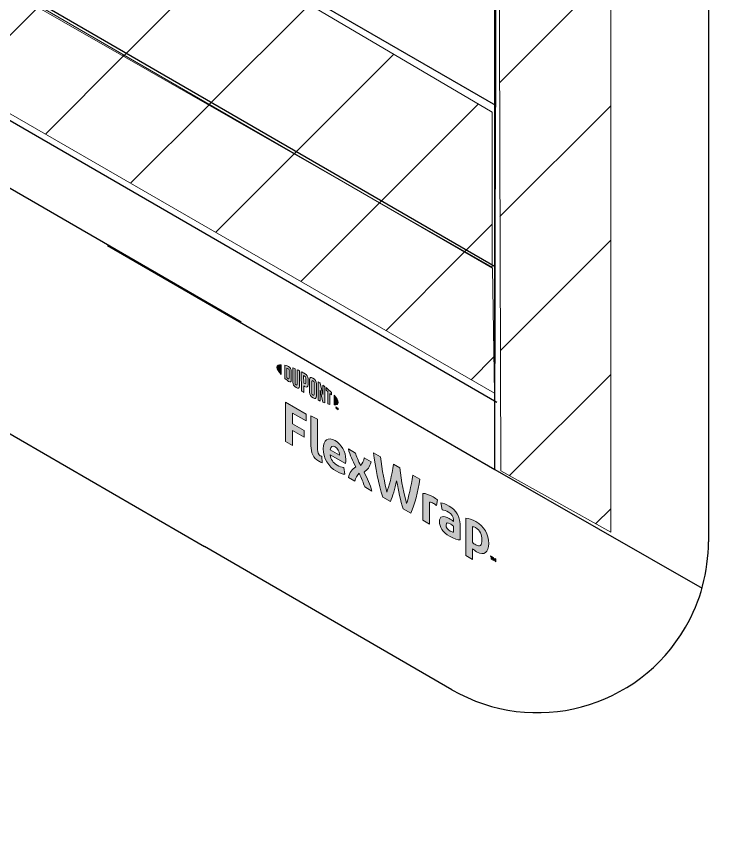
# Model space of a CAD drawing. Extents: x -1328 to 5679, y -4611 to 1603.
# Drawn here: x -685.2 to -609.9, y -1590.5 to -1504.1 of the extents above; entities that cross this region are included whole.
import ezdxf

# ---------------------------------------------------------------- set-up
doc = ezdxf.new("R2010")
doc.units = 0
doc.header["$MEASUREMENT"] = 0
for name, color, linetype, lineweight in [('G-ANNO-TTLB', 7, 'Continuous', 0), ('Layer 12', 7, 'Continuous', 0), ('TYVEK', 7, 'Continuous', 0)]:
    doc.layers.add(name, color=color, linetype=linetype, lineweight=lineweight)
pattern_1 = [(45, (0, 0), (-7.071067, 7.07107), [])]

# ---------------------------------------------------------------- blocks, each defined once
blk = doc.blocks.new('Block_163')
at = {"layer": 'TYVEK', "true_color": 0x003b71, "transparency": 33554687}
h = blk.add_hatch(color=156, dxfattribs=at)
h.dxf.hatch_style = 2
edge = h.paths.add_edge_path()
edge.add_spline(control_points=[(-656.808, -1548.869), (-656.808, -1548.869), (-656.818, -1544.728), (-656.818, -1544.728), (-656.818, -1544.728), (-654.632, -1545.983), (-654.632, -1545.983), (-654.632, -1545.983), (-654.631, -1546.705), (-654.631, -1546.705), (-654.631, -1546.705), (-656.082, -1545.871), (-656.082, -1545.871), (-656.082, -1545.871), (-656.08, -1546.995), (-656.08, -1546.995), (-656.08, -1546.995), (-654.859, -1547.696), (-654.859, -1547.696), (-654.859, -1547.696), (-654.857, -1548.418), (-654.857, -1548.418), (-654.857, -1548.418), (-656.078, -1547.717), (-656.078, -1547.717), (-656.078, -1547.717), (-656.074, -1549.29), (-656.074, -1549.29), (-656.074, -1549.29), (-656.808, -1548.869), (-656.808, -1548.869)], knot_values=[0, 0, 0, 0, 1, 1, 1, 2, 2, 2, 3, 3, 3, 4, 4, 4, 5, 5, 5, 6, 6, 6, 7, 7, 7, 8, 8, 8, 9, 9, 9, 10, 10, 10, 10], degree=3, periodic=0)
h = blk.add_hatch(color=156, dxfattribs=at)
h.dxf.hatch_style = 2
edge = h.paths.add_edge_path()
edge.add_spline(control_points=[(-653.435, -1549.713), (-653.434, -1550.032), (-653.362, -1550.245), (-653.156, -1550.363), (-653.105, -1550.392), (-653.054, -1550.416), (-653.008, -1550.43), (-653.008, -1550.43), (-652.955, -1551.105), (-652.955, -1551.105), (-653.052, -1551.072), (-653.211, -1551.005), (-653.314, -1550.946), (-653.904, -1550.607), (-654.141, -1550.028), (-654.143, -1549.318), (-654.143, -1549.318), (-654.15, -1546.159), (-654.15, -1546.159), (-654.15, -1546.159), (-653.442, -1546.518), (-653.442, -1546.518), (-653.442, -1546.518), (-653.435, -1549.713), (-653.435, -1549.713)], knot_values=[0, 0, 0, 0, 1, 1, 1, 2, 2, 2, 3, 3, 3, 4, 4, 4, 5, 5, 5, 6, 6, 6, 7, 7, 7, 8, 8, 8, 8], degree=3, periodic=0)
h = blk.add_hatch(color=156, dxfattribs=at)
h.dxf.hatch_style = 2
edge = h.paths.add_edge_path()
edge.add_spline(control_points=[(-652.123, -1549.763), (-652.123, -1549.763), (-651.148, -1550.322), (-651.148, -1550.322), (-651.148, -1550.322), (-651.149, -1550.251), (-651.149, -1550.251), (-651.149, -1549.92), (-651.304, -1549.589), (-651.586, -1549.427), (-651.884, -1549.256), (-652.078, -1549.387), (-652.123, -1549.763)], knot_values=[0, 0, 0, 0, 1, 1, 1, 2, 2, 2, 3, 3, 3, 4, 4, 4, 4], degree=3, periodic=0)
edge = h.paths.add_edge_path()
edge.add_spline(control_points=[(-650.565, -1552.323), (-650.79, -1552.312), (-651.123, -1552.203), (-651.462, -1552.009), (-652.288, -1551.535), (-652.854, -1550.607), (-652.856, -1549.625), (-652.858, -1548.685), (-652.342, -1548.343), (-651.588, -1548.776), (-650.916, -1549.162), (-650.473, -1549.966), (-650.471, -1550.758), (-650.471, -1550.936), (-650.481, -1551.084), (-650.491, -1551.196), (-650.491, -1551.196), (-652.112, -1550.266), (-652.112, -1550.266), (-652.044, -1550.777), (-651.802, -1551.128), (-651.392, -1551.364), (-651.14, -1551.508), (-650.899, -1551.582), (-650.679, -1551.602), (-650.679, -1551.602), (-650.565, -1552.323), (-650.565, -1552.323)], knot_values=[0, 0, 0, 0, 1, 1, 1, 2, 2, 2, 3, 3, 3, 4, 4, 4, 5, 5, 5, 6, 6, 6, 7, 7, 7, 8, 8, 8, 9, 9, 9, 9], degree=3, periodic=0)
h = blk.add_hatch(color=156, dxfattribs=at)
h.dxf.hatch_style = 2
edge = h.paths.add_edge_path()
edge.add_spline(control_points=[(-649.424, -1551.525), (-649.769, -1550.89), (-650.042, -1550.326), (-650.202, -1549.643), (-650.202, -1549.643), (-649.438, -1550.081), (-649.438, -1550.081), (-649.371, -1550.386), (-649.144, -1550.918), (-648.917, -1551.385), (-648.728, -1551.168), (-648.565, -1550.913), (-648.53, -1550.603), (-648.53, -1550.603), (-647.812, -1551.015), (-647.812, -1551.015), (-647.944, -1551.554), (-648.168, -1551.856), (-648.552, -1552.091), (-648.181, -1552.782), (-647.929, -1553.34), (-647.717, -1554.088), (-647.717, -1554.088), (-648.481, -1553.649), (-648.481, -1553.649), (-648.59, -1553.256), (-648.848, -1552.665), (-649.064, -1552.216), (-649.258, -1552.43), (-649.442, -1552.678), (-649.513, -1553.057), (-649.513, -1553.057), (-650.2, -1552.663), (-650.2, -1552.663), (-650.073, -1552.121), (-649.833, -1551.786), (-649.424, -1551.525)], knot_values=[0, 0, 0, 0, 1, 1, 1, 2, 2, 2, 3, 3, 3, 4, 4, 4, 5, 5, 5, 6, 6, 6, 7, 7, 7, 8, 8, 8, 9, 9, 9, 10, 10, 10, 11, 11, 11, 12, 12, 12, 12], degree=3, periodic=0)
h = blk.add_hatch(color=156, dxfattribs=at)
h.dxf.hatch_style = 2
edge = h.paths.add_edge_path()
edge.add_spline(control_points=[(-643.423, -1552.418), (-643.423, -1552.418), (-642.674, -1552.848), (-642.674, -1552.848), (-642.865, -1554.115), (-643.2, -1555.547), (-643.633, -1556.432), (-643.633, -1556.432), (-644.439, -1555.97), (-644.439, -1555.97), (-644.692, -1555.086), (-644.92, -1554.087), (-645.112, -1553.008), (-645.305, -1553.866), (-645.523, -1554.609), (-645.778, -1555.201), (-645.778, -1555.201), (-646.583, -1554.739), (-646.583, -1554.739), (-646.996, -1553.368), (-647.365, -1551.532), (-647.558, -1550.044), (-647.558, -1550.044), (-646.814, -1550.471), (-646.814, -1550.471), (-646.652, -1551.811), (-646.361, -1553.378), (-646.149, -1554.191), (-645.93, -1553.625), (-645.59, -1552.462), (-645.444, -1551.258), (-645.444, -1551.258), (-644.788, -1551.635), (-644.788, -1551.635), (-644.631, -1553.013), (-644.294, -1554.565), (-644.066, -1555.386), (-643.863, -1554.812), (-643.574, -1553.578), (-643.423, -1552.418)], knot_values=[0, 0, 0, 0, 1, 1, 1, 2, 2, 2, 3, 3, 3, 4, 4, 4, 5, 5, 5, 6, 6, 6, 7, 7, 7, 8, 8, 8, 9, 9, 9, 10, 10, 10, 11, 11, 11, 12, 12, 12, 13, 13, 13, 13], degree=3, periodic=0)
h = blk.add_hatch(color=156, dxfattribs=at)
h.dxf.hatch_style = 2
edge = h.paths.add_edge_path()
edge.add_spline(control_points=[(-641.281, -1554.693), (-641.096, -1554.8), (-640.922, -1554.923), (-640.819, -1555.012), (-640.819, -1555.012), (-640.92, -1555.621), (-640.92, -1555.621), (-641.008, -1555.536), (-641.115, -1555.462), (-641.223, -1555.4), (-641.413, -1555.291), (-641.541, -1555.259), (-641.649, -1555.256), (-641.649, -1555.256), (-641.643, -1557.575), (-641.643, -1557.575), (-641.643, -1557.575), (-642.351, -1557.169), (-642.351, -1557.169), (-642.351, -1557.169), (-642.358, -1554.335), (-642.358, -1554.335), (-642.081, -1554.335), (-641.65, -1554.481), (-641.281, -1554.693)], knot_values=[0, 0, 0, 0, 1, 1, 1, 2, 2, 2, 3, 3, 3, 4, 4, 4, 5, 5, 5, 6, 6, 6, 7, 7, 7, 8, 8, 8, 8], degree=3, periodic=0)
h = blk.add_hatch(color=156, dxfattribs=at)
h.dxf.hatch_style = 2
edge = h.paths.add_edge_path()
edge.add_spline(control_points=[(-639.125, -1558.424), (-639.125, -1558.424), (-639.127, -1557.791), (-639.127, -1557.791), (-639.245, -1557.694), (-639.368, -1557.605), (-639.491, -1557.535), (-639.727, -1557.399), (-639.912, -1557.399), (-639.911, -1557.678), (-639.91, -1557.926), (-639.756, -1558.144), (-639.484, -1558.301), (-639.33, -1558.389), (-639.202, -1558.427), (-639.125, -1558.424)], knot_values=[0, 0, 0, 0, 1, 1, 1, 2, 2, 2, 3, 3, 3, 4, 4, 4, 5, 5, 5, 5], degree=3, periodic=0)
edge = h.paths.add_edge_path()
edge.add_spline(control_points=[(-639.555, -1558.845), (-640.258, -1558.441), (-640.612, -1557.842), (-640.614, -1557.31), (-640.615, -1556.724), (-640.201, -1556.619), (-639.585, -1556.967), (-639.441, -1557.049), (-639.257, -1557.179), (-639.128, -1557.276), (-639.128, -1557.276), (-639.129, -1557.134), (-639.129, -1557.134), (-639.129, -1556.773), (-639.309, -1556.499), (-639.653, -1556.302), (-639.879, -1556.172), (-640.12, -1556.075), (-640.33, -1556.055), (-640.33, -1556.055), (-640.46, -1555.342), (-640.46, -1555.342), (-640.239, -1555.362), (-639.886, -1555.495), (-639.573, -1555.674), (-638.819, -1556.107), (-638.443, -1556.784), (-638.441, -1557.582), (-638.441, -1557.582), (-638.437, -1559.227), (-638.437, -1559.227), (-638.647, -1559.23), (-639.042, -1559.139), (-639.555, -1558.845)], knot_values=[0, 0, 0, 0, 1, 1, 1, 2, 2, 2, 3, 3, 3, 4, 4, 4, 5, 5, 5, 6, 6, 6, 7, 7, 7, 8, 8, 8, 9, 9, 9, 10, 10, 10, 11, 11, 11, 11], degree=3, periodic=0)
h = blk.add_hatch(color=156, dxfattribs=at)
h.dxf.hatch_style = 2
edge = h.paths.add_edge_path()
edge.add_spline(control_points=[(-636.791, -1559.758), (-636.34, -1560.017), (-636.13, -1559.819), (-636.132, -1559.209), (-636.133, -1558.677), (-636.329, -1558.21), (-636.796, -1557.942), (-636.924, -1557.868), (-637.016, -1557.845), (-637.124, -1557.83), (-637.124, -1557.83), (-637.12, -1559.487), (-637.12, -1559.487), (-637.022, -1559.59), (-636.94, -1559.673), (-636.791, -1559.758)], knot_values=[0, 0, 0, 0, 1, 1, 1, 2, 2, 2, 3, 3, 3, 4, 4, 4, 5, 5, 5, 5], degree=3, periodic=0)
edge = h.paths.add_edge_path()
edge.add_spline(control_points=[(-636.687, -1560.479), (-636.867, -1560.376), (-636.99, -1560.282), (-637.118, -1560.155), (-637.118, -1560.155), (-637.115, -1561.279), (-637.115, -1561.279), (-637.115, -1561.279), (-637.818, -1560.876), (-637.818, -1560.876), (-637.818, -1560.876), (-637.828, -1556.93), (-637.828, -1556.93), (-637.536, -1556.944), (-637.126, -1557.079), (-636.761, -1557.288), (-635.92, -1557.771), (-635.416, -1558.651), (-635.414, -1559.598), (-635.411, -1560.568), (-635.887, -1560.939), (-636.687, -1560.479)], knot_values=[0, 0, 0, 0, 1, 1, 1, 2, 2, 2, 3, 3, 3, 4, 4, 4, 5, 5, 5, 6, 6, 6, 7, 7, 7, 7], degree=3, periodic=0)
h = blk.add_hatch(color=156, dxfattribs=at)
h.dxf.hatch_style = 2
edge = h.paths.add_edge_path()
edge.add_spline(control_points=[(-634.905, -1561.085), (-634.879, -1561.172), (-634.854, -1561.238), (-634.823, -1561.309), (-634.793, -1561.273), (-634.772, -1561.233), (-634.747, -1561.176), (-634.747, -1561.176), (-634.673, -1561.218), (-634.673, -1561.218), (-634.673, -1561.218), (-634.672, -1561.524), (-634.672, -1561.524), (-634.672, -1561.524), (-634.736, -1561.487), (-634.736, -1561.487), (-634.736, -1561.487), (-634.737, -1561.346), (-634.737, -1561.346), (-634.737, -1561.346), (-634.734, -1561.3), (-634.734, -1561.3), (-634.754, -1561.334), (-634.779, -1561.369), (-634.8, -1561.395), (-634.8, -1561.395), (-634.849, -1561.366), (-634.849, -1561.366), (-634.872, -1561.314), (-634.896, -1561.251), (-634.918, -1561.192), (-634.918, -1561.192), (-634.915, -1561.244), (-634.915, -1561.244), (-634.915, -1561.244), (-634.914, -1561.385), (-634.914, -1561.385), (-634.914, -1561.385), (-634.979, -1561.348), (-634.979, -1561.348), (-634.979, -1561.348), (-634.979, -1561.042), (-634.979, -1561.042), (-634.979, -1561.042), (-634.905, -1561.085), (-634.905, -1561.085)], knot_values=[0, 0, 0, 0, 1, 1, 1, 2, 2, 2, 3, 3, 3, 4, 4, 4, 5, 5, 5, 6, 6, 6, 7, 7, 7, 8, 8, 8, 9, 9, 9, 10, 10, 10, 11, 11, 11, 12, 12, 12, 13, 13, 13, 14, 14, 14, 15, 15, 15, 15], degree=3, periodic=0)
edge = h.paths.add_edge_path()
edge.add_spline(control_points=[(-635.151, -1561.011), (-635.151, -1561.011), (-635.223, -1560.97), (-635.223, -1560.97), (-635.223, -1560.97), (-635.223, -1560.902), (-635.223, -1560.902), (-635.223, -1560.902), (-635.009, -1561.025), (-635.009, -1561.025), (-635.009, -1561.025), (-635.008, -1561.093), (-635.008, -1561.093), (-635.008, -1561.093), (-635.08, -1561.052), (-635.08, -1561.052), (-635.08, -1561.052), (-635.079, -1561.29), (-635.079, -1561.29), (-635.079, -1561.29), (-635.151, -1561.249), (-635.151, -1561.249), (-635.151, -1561.249), (-635.151, -1561.011), (-635.151, -1561.011)], knot_values=[0, 0, 0, 0, 1, 1, 1, 2, 2, 2, 3, 3, 3, 4, 4, 4, 5, 5, 5, 6, 6, 6, 7, 7, 7, 8, 8, 8, 8], degree=3, periodic=0)
at = {"layer": 'TYVEK'}
for points, knots in [([(-656.808, -1548.869), (-656.808, -1548.869), (-656.818, -1544.728), (-656.818, -1544.728), (-656.818, -1544.728), (-654.632, -1545.983), (-654.632, -1545.983), (-654.632, -1545.983), (-654.631, -1546.705), (-654.631, -1546.705), (-654.631, -1546.705), (-656.082, -1545.871), (-656.082, -1545.871), (-656.082, -1545.871), (-656.08, -1546.995), (-656.08, -1546.995), (-656.08, -1546.995), (-654.859, -1547.696), (-654.859, -1547.696), (-654.859, -1547.696), (-654.857, -1548.418), (-654.857, -1548.418), (-654.857, -1548.418), (-656.078, -1547.717), (-656.078, -1547.717), (-656.078, -1547.717), (-656.074, -1549.29), (-656.074, -1549.29), (-656.074, -1549.29), (-656.808, -1548.869), (-656.808, -1548.869)], [0, 0, 0, 0, 1, 1, 1, 2, 2, 2, 3, 3, 3, 4, 4, 4, 5, 5, 5, 6, 6, 6, 7, 7, 7, 8, 8, 8, 9, 9, 9, 10, 10, 10, 10]), ([(-653.435, -1549.713), (-653.434, -1550.032), (-653.362, -1550.245), (-653.156, -1550.363), (-653.105, -1550.392), (-653.054, -1550.416), (-653.008, -1550.43), (-653.008, -1550.43), (-652.955, -1551.105), (-652.955, -1551.105), (-653.052, -1551.072), (-653.211, -1551.005), (-653.314, -1550.946), (-653.904, -1550.607), (-654.141, -1550.028), (-654.143, -1549.318), (-654.143, -1549.318), (-654.15, -1546.159), (-654.15, -1546.159), (-654.15, -1546.159), (-653.442, -1546.518), (-653.442, -1546.518), (-653.442, -1546.518), (-653.435, -1549.713), (-653.435, -1549.713)], [0, 0, 0, 0, 1, 1, 1, 2, 2, 2, 3, 3, 3, 4, 4, 4, 5, 5, 5, 6, 6, 6, 7, 7, 7, 8, 8, 8, 8]), ([(-650.565, -1552.323), (-650.79, -1552.312), (-651.123, -1552.203), (-651.462, -1552.009), (-652.288, -1551.535), (-652.854, -1550.607), (-652.856, -1549.625), (-652.858, -1548.685), (-652.342, -1548.343), (-651.588, -1548.776), (-650.916, -1549.162), (-650.473, -1549.966), (-650.471, -1550.758), (-650.471, -1550.936), (-650.481, -1551.084), (-650.491, -1551.196), (-650.491, -1551.196), (-652.112, -1550.266), (-652.112, -1550.266), (-652.044, -1550.777), (-651.802, -1551.128), (-651.392, -1551.364), (-651.14, -1551.508), (-650.899, -1551.582), (-650.679, -1551.602), (-650.679, -1551.602), (-650.565, -1552.323), (-650.565, -1552.323)], [0, 0, 0, 0, 1, 1, 1, 2, 2, 2, 3, 3, 3, 4, 4, 4, 5, 5, 5, 6, 6, 6, 7, 7, 7, 8, 8, 8, 9, 9, 9, 9]), ([(-652.123, -1549.763), (-652.123, -1549.763), (-651.148, -1550.322), (-651.148, -1550.322), (-651.148, -1550.322), (-651.149, -1550.251), (-651.149, -1550.251), (-651.149, -1549.92), (-651.304, -1549.589), (-651.586, -1549.427), (-651.884, -1549.256), (-652.078, -1549.387), (-652.123, -1549.763)], [0, 0, 0, 0, 1, 1, 1, 2, 2, 2, 3, 3, 3, 4, 4, 4, 4]), ([(-649.424, -1551.525), (-649.769, -1550.89), (-650.042, -1550.326), (-650.202, -1549.643), (-650.202, -1549.643), (-649.438, -1550.081), (-649.438, -1550.081), (-649.371, -1550.386), (-649.144, -1550.918), (-648.917, -1551.385), (-648.728, -1551.168), (-648.565, -1550.913), (-648.53, -1550.603), (-648.53, -1550.603), (-647.812, -1551.015), (-647.812, -1551.015), (-647.944, -1551.554), (-648.168, -1551.856), (-648.552, -1552.091), (-648.181, -1552.782), (-647.929, -1553.34), (-647.717, -1554.088), (-647.717, -1554.088), (-648.481, -1553.649), (-648.481, -1553.649), (-648.59, -1553.256), (-648.848, -1552.665), (-649.064, -1552.216), (-649.258, -1552.43), (-649.442, -1552.678), (-649.513, -1553.057), (-649.513, -1553.057), (-650.2, -1552.663), (-650.2, -1552.663), (-650.073, -1552.121), (-649.833, -1551.786), (-649.424, -1551.525)], [0, 0, 0, 0, 1, 1, 1, 2, 2, 2, 3, 3, 3, 4, 4, 4, 5, 5, 5, 6, 6, 6, 7, 7, 7, 8, 8, 8, 9, 9, 9, 10, 10, 10, 11, 11, 11, 12, 12, 12, 12]), ([(-643.423, -1552.418), (-643.423, -1552.418), (-642.674, -1552.848), (-642.674, -1552.848), (-642.865, -1554.115), (-643.2, -1555.547), (-643.633, -1556.432), (-643.633, -1556.432), (-644.439, -1555.97), (-644.439, -1555.97), (-644.692, -1555.086), (-644.92, -1554.087), (-645.112, -1553.008), (-645.305, -1553.866), (-645.523, -1554.609), (-645.778, -1555.201), (-645.778, -1555.201), (-646.583, -1554.739), (-646.583, -1554.739), (-646.996, -1553.368), (-647.365, -1551.532), (-647.558, -1550.044), (-647.558, -1550.044), (-646.814, -1550.471), (-646.814, -1550.471), (-646.652, -1551.811), (-646.361, -1553.378), (-646.149, -1554.191), (-645.93, -1553.625), (-645.59, -1552.462), (-645.444, -1551.258), (-645.444, -1551.258), (-644.788, -1551.635), (-644.788, -1551.635), (-644.631, -1553.013), (-644.294, -1554.565), (-644.066, -1555.386), (-643.863, -1554.812), (-643.574, -1553.578), (-643.423, -1552.418)], [0, 0, 0, 0, 1, 1, 1, 2, 2, 2, 3, 3, 3, 4, 4, 4, 5, 5, 5, 6, 6, 6, 7, 7, 7, 8, 8, 8, 9, 9, 9, 10, 10, 10, 11, 11, 11, 12, 12, 12, 13, 13, 13, 13]), ([(-641.281, -1554.693), (-641.096, -1554.8), (-640.922, -1554.923), (-640.819, -1555.012), (-640.819, -1555.012), (-640.92, -1555.621), (-640.92, -1555.621), (-641.008, -1555.536), (-641.115, -1555.462), (-641.223, -1555.4), (-641.413, -1555.291), (-641.541, -1555.259), (-641.649, -1555.256), (-641.649, -1555.256), (-641.643, -1557.575), (-641.643, -1557.575), (-641.643, -1557.575), (-642.351, -1557.169), (-642.351, -1557.169), (-642.351, -1557.169), (-642.358, -1554.335), (-642.358, -1554.335), (-642.081, -1554.335), (-641.65, -1554.481), (-641.281, -1554.693)], [0, 0, 0, 0, 1, 1, 1, 2, 2, 2, 3, 3, 3, 4, 4, 4, 5, 5, 5, 6, 6, 6, 7, 7, 7, 8, 8, 8, 8]), ([(-639.555, -1558.845), (-640.258, -1558.441), (-640.612, -1557.842), (-640.614, -1557.31), (-640.615, -1556.724), (-640.201, -1556.619), (-639.585, -1556.967), (-639.441, -1557.049), (-639.257, -1557.179), (-639.128, -1557.276), (-639.128, -1557.276), (-639.129, -1557.134), (-639.129, -1557.134), (-639.129, -1556.773), (-639.309, -1556.499), (-639.653, -1556.302), (-639.879, -1556.172), (-640.12, -1556.075), (-640.33, -1556.055), (-640.33, -1556.055), (-640.46, -1555.342), (-640.46, -1555.342), (-640.239, -1555.362), (-639.886, -1555.495), (-639.573, -1555.674), (-638.819, -1556.107), (-638.443, -1556.784), (-638.441, -1557.582), (-638.441, -1557.582), (-638.437, -1559.227), (-638.437, -1559.227), (-638.647, -1559.23), (-639.042, -1559.139), (-639.555, -1558.845)], [0, 0, 0, 0, 1, 1, 1, 2, 2, 2, 3, 3, 3, 4, 4, 4, 5, 5, 5, 6, 6, 6, 7, 7, 7, 8, 8, 8, 9, 9, 9, 10, 10, 10, 11, 11, 11, 11]), ([(-639.125, -1558.424), (-639.125, -1558.424), (-639.127, -1557.791), (-639.127, -1557.791), (-639.245, -1557.694), (-639.368, -1557.605), (-639.491, -1557.535), (-639.727, -1557.399), (-639.912, -1557.399), (-639.911, -1557.678), (-639.91, -1557.926), (-639.756, -1558.144), (-639.484, -1558.301), (-639.33, -1558.389), (-639.202, -1558.427), (-639.125, -1558.424)], [0, 0, 0, 0, 1, 1, 1, 2, 2, 2, 3, 3, 3, 4, 4, 4, 5, 5, 5, 5]), ([(-636.687, -1560.479), (-636.867, -1560.376), (-636.99, -1560.282), (-637.118, -1560.155), (-637.118, -1560.155), (-637.115, -1561.279), (-637.115, -1561.279), (-637.115, -1561.279), (-637.818, -1560.876), (-637.818, -1560.876), (-637.818, -1560.876), (-637.828, -1556.93), (-637.828, -1556.93), (-637.536, -1556.944), (-637.126, -1557.079), (-636.761, -1557.288), (-635.92, -1557.771), (-635.416, -1558.651), (-635.414, -1559.598), (-635.411, -1560.568), (-635.887, -1560.939), (-636.687, -1560.479)], [0, 0, 0, 0, 1, 1, 1, 2, 2, 2, 3, 3, 3, 4, 4, 4, 5, 5, 5, 6, 6, 6, 7, 7, 7, 7]), ([(-636.791, -1559.758), (-636.34, -1560.017), (-636.13, -1559.819), (-636.132, -1559.209), (-636.133, -1558.677), (-636.329, -1558.21), (-636.796, -1557.942), (-636.924, -1557.868), (-637.016, -1557.845), (-637.124, -1557.83), (-637.124, -1557.83), (-637.12, -1559.487), (-637.12, -1559.487), (-637.022, -1559.59), (-636.94, -1559.673), (-636.791, -1559.758)], [0, 0, 0, 0, 1, 1, 1, 2, 2, 2, 3, 3, 3, 4, 4, 4, 5, 5, 5, 5]), ([(-635.151, -1561.011), (-635.151, -1561.011), (-635.223, -1560.97), (-635.223, -1560.97), (-635.223, -1560.97), (-635.223, -1560.902), (-635.223, -1560.902), (-635.223, -1560.902), (-635.009, -1561.025), (-635.009, -1561.025), (-635.009, -1561.025), (-635.008, -1561.093), (-635.008, -1561.093), (-635.008, -1561.093), (-635.08, -1561.052), (-635.08, -1561.052), (-635.08, -1561.052), (-635.079, -1561.29), (-635.079, -1561.29), (-635.079, -1561.29), (-635.151, -1561.249), (-635.151, -1561.249), (-635.151, -1561.249), (-635.151, -1561.011), (-635.151, -1561.011)], [0, 0, 0, 0, 1, 1, 1, 2, 2, 2, 3, 3, 3, 4, 4, 4, 5, 5, 5, 6, 6, 6, 7, 7, 7, 8, 8, 8, 8]), ([(-634.905, -1561.085), (-634.879, -1561.172), (-634.854, -1561.238), (-634.823, -1561.309), (-634.793, -1561.273), (-634.772, -1561.233), (-634.747, -1561.176), (-634.747, -1561.176), (-634.673, -1561.218), (-634.673, -1561.218), (-634.673, -1561.218), (-634.672, -1561.524), (-634.672, -1561.524), (-634.672, -1561.524), (-634.736, -1561.487), (-634.736, -1561.487), (-634.736, -1561.487), (-634.737, -1561.346), (-634.737, -1561.346), (-634.737, -1561.346), (-634.734, -1561.3), (-634.734, -1561.3), (-634.754, -1561.334), (-634.779, -1561.369), (-634.8, -1561.395), (-634.8, -1561.395), (-634.849, -1561.366), (-634.849, -1561.366), (-634.872, -1561.314), (-634.896, -1561.251), (-634.918, -1561.192), (-634.918, -1561.192), (-634.915, -1561.244), (-634.915, -1561.244), (-634.915, -1561.244), (-634.914, -1561.385), (-634.914, -1561.385), (-634.914, -1561.385), (-634.979, -1561.348), (-634.979, -1561.348), (-634.979, -1561.348), (-634.979, -1561.042), (-634.979, -1561.042), (-634.979, -1561.042), (-634.905, -1561.085), (-634.905, -1561.085)], [0, 0, 0, 0, 1, 1, 1, 2, 2, 2, 3, 3, 3, 4, 4, 4, 5, 5, 5, 6, 6, 6, 7, 7, 7, 8, 8, 8, 9, 9, 9, 10, 10, 10, 11, 11, 11, 12, 12, 12, 13, 13, 13, 14, 14, 14, 15, 15, 15, 15])]:
    blk.add_open_spline(points, degree=3, knots=knots, dxfattribs=at)
blk = doc.blocks.new('Block_164')
at = {"layer": 'TYVEK', "true_color": 0x003b71, "transparency": 33554687}
h = blk.add_hatch(color=156, dxfattribs=at)
h.dxf.hatch_style = 2
edge = h.paths.add_edge_path()
edge.add_spline(control_points=[(-657.72, -1541.05), (-657.72, -1541.24), (-657.559, -1541.511), (-657.279, -1541.824), (-657.279, -1541.824), (-657.281, -1540.785), (-657.281, -1540.785), (-657.561, -1540.776), (-657.721, -1540.861), (-657.72, -1541.05)], knot_values=[0, 0, 0, 0, 1, 1, 1, 2, 2, 2, 3, 3, 3, 3], degree=3, periodic=0)
h = blk.add_hatch(color=156, dxfattribs=at)
h.dxf.hatch_style = 2
edge = h.paths.add_edge_path()
edge.add_spline(control_points=[(-656.439, -1542.21), (-656.439, -1542.289), (-656.48, -1542.292), (-656.53, -1542.264), (-656.568, -1542.242), (-656.628, -1542.191), (-656.677, -1542.148), (-656.677, -1542.148), (-656.679, -1541.154), (-656.679, -1541.154), (-656.631, -1541.167), (-656.571, -1541.185), (-656.532, -1541.207), (-656.483, -1541.236), (-656.441, -1541.286), (-656.441, -1541.366), (-656.441, -1541.366), (-656.439, -1542.21), (-656.439, -1542.21)], knot_values=[0, 0, 0, 0, 1, 1, 1, 2, 2, 2, 3, 3, 3, 4, 4, 4, 5, 5, 5, 6, 6, 6, 6], degree=3, periodic=0)
edge = h.paths.add_edge_path()
edge.add_spline(control_points=[(-656.5, -1540.966), (-656.579, -1540.921), (-656.691, -1540.883), (-656.895, -1540.839), (-656.895, -1540.839), (-656.892, -1542.216), (-656.892, -1542.216), (-656.712, -1542.382), (-656.575, -1542.497), (-656.497, -1542.542), (-656.317, -1542.646), (-656.216, -1542.577), (-656.216, -1542.373), (-656.216, -1542.373), (-656.218, -1541.458), (-656.218, -1541.458), (-656.219, -1541.255), (-656.32, -1541.069), (-656.5, -1540.966)], knot_values=[0, 0, 0, 0, 1, 1, 1, 2, 2, 2, 3, 3, 3, 4, 4, 4, 5, 5, 5, 6, 6, 6, 6], degree=3, periodic=0)
h = blk.add_hatch(color=156, dxfattribs=at)
h.dxf.hatch_style = 2
edge = h.paths.add_edge_path()
edge.add_spline(control_points=[(-655.588, -1542.859), (-655.588, -1542.939), (-655.612, -1542.976), (-655.698, -1542.914), (-655.783, -1542.854), (-655.806, -1542.799), (-655.806, -1542.705), (-655.806, -1542.705), (-655.81, -1541.205), (-655.81, -1541.205), (-655.866, -1541.18), (-655.991, -1541.128), (-656.045, -1541.106), (-656.045, -1541.106), (-656.041, -1542.623), (-656.041, -1542.623), (-656.041, -1542.865), (-655.939, -1543.018), (-655.697, -1543.188), (-655.477, -1543.344), (-655.342, -1543.293), (-655.342, -1543.024), (-655.342, -1543.024), (-655.346, -1541.422), (-655.346, -1541.422), (-655.392, -1541.398), (-655.543, -1541.326), (-655.592, -1541.304), (-655.592, -1541.304), (-655.588, -1542.859), (-655.588, -1542.859)], knot_values=[0, 0, 0, 0, 1, 1, 1, 2, 2, 2, 3, 3, 3, 4, 4, 4, 5, 5, 5, 6, 6, 6, 7, 7, 7, 8, 8, 8, 9, 9, 9, 10, 10, 10, 10], degree=3, periodic=0)
h = blk.add_hatch(color=156, dxfattribs=at)
h.dxf.hatch_style = 2
edge = h.paths.add_edge_path()
edge.add_spline(control_points=[(-654.694, -1542.715), (-654.693, -1542.802), (-654.72, -1542.831), (-654.819, -1542.774), (-654.819, -1542.774), (-654.906, -1542.725), (-654.906, -1542.725), (-654.906, -1542.725), (-654.908, -1541.928), (-654.908, -1541.928), (-654.869, -1541.948), (-654.849, -1541.959), (-654.826, -1541.972), (-654.718, -1542.034), (-654.695, -1542.094), (-654.695, -1542.183), (-654.695, -1542.183), (-654.694, -1542.715), (-654.694, -1542.715)], knot_values=[0, 0, 0, 0, 1, 1, 1, 2, 2, 2, 3, 3, 3, 4, 4, 4, 5, 5, 5, 6, 6, 6, 6], degree=3, periodic=0)
edge = h.paths.add_edge_path()
edge.add_spline(control_points=[(-654.812, -1541.699), (-654.855, -1541.674), (-655.011, -1541.591), (-655.154, -1541.518), (-655.154, -1541.518), (-655.149, -1543.537), (-655.149, -1543.537), (-655.101, -1543.568), (-654.973, -1543.649), (-654.903, -1543.69), (-654.903, -1543.69), (-654.905, -1543.005), (-654.905, -1543.005), (-654.905, -1543.005), (-654.809, -1543.06), (-654.809, -1543.06), (-654.551, -1543.207), (-654.444, -1543.135), (-654.445, -1542.879), (-654.445, -1542.879), (-654.447, -1542.284), (-654.447, -1542.284), (-654.447, -1542.033), (-654.568, -1541.839), (-654.812, -1541.699)], knot_values=[0, 0, 0, 0, 1, 1, 1, 2, 2, 2, 3, 3, 3, 4, 4, 4, 5, 5, 5, 6, 6, 6, 7, 7, 7, 8, 8, 8, 8], degree=3, periodic=0)
h = blk.add_hatch(color=156, dxfattribs=at)
h.dxf.hatch_style = 2
edge = h.paths.add_edge_path()
edge.add_spline(control_points=[(-653.813, -1543.924), (-653.813, -1544.004), (-653.836, -1544.032), (-653.923, -1543.985), (-654.013, -1543.937), (-654.037, -1543.878), (-654.037, -1543.796), (-654.037, -1543.796), (-654.041, -1542.537), (-654.041, -1542.537), (-654.041, -1542.455), (-654.017, -1542.423), (-653.927, -1542.477), (-653.84, -1542.53), (-653.817, -1542.586), (-653.816, -1542.666), (-653.816, -1542.666), (-653.813, -1543.924), (-653.813, -1543.924)], knot_values=[0, 0, 0, 0, 1, 1, 1, 2, 2, 2, 3, 3, 3, 4, 4, 4, 5, 5, 5, 6, 6, 6, 6], degree=3, periodic=0)
edge = h.paths.add_edge_path()
edge.add_spline(control_points=[(-653.928, -1542.195), (-654.156, -1542.052), (-654.291, -1542.09), (-654.29, -1542.356), (-654.29, -1542.356), (-654.287, -1543.676), (-654.287, -1543.676), (-654.286, -1543.957), (-654.163, -1544.143), (-653.923, -1544.269), (-653.687, -1544.392), (-653.564, -1544.359), (-653.565, -1544.061), (-653.565, -1544.061), (-653.568, -1542.801), (-653.568, -1542.801), (-653.569, -1542.516), (-653.68, -1542.351), (-653.928, -1542.195)], knot_values=[0, 0, 0, 0, 1, 1, 1, 2, 2, 2, 3, 3, 3, 4, 4, 4, 5, 5, 5, 6, 6, 6, 6], degree=3, periodic=0)
h = blk.add_hatch(color=156, dxfattribs=at)
h.dxf.hatch_style = 2
edge = h.paths.add_edge_path()
edge.add_spline(control_points=[(-652.884, -1543.917), (-652.884, -1543.917), (-653.159, -1542.734), (-653.159, -1542.734), (-653.233, -1542.681), (-653.323, -1542.618), (-653.392, -1542.571), (-653.392, -1542.571), (-653.387, -1544.507), (-653.387, -1544.507), (-653.339, -1544.53), (-653.215, -1544.585), (-653.151, -1544.612), (-653.151, -1544.612), (-653.173, -1543.46), (-653.173, -1543.46), (-653.173, -1543.46), (-652.882, -1544.722), (-652.882, -1544.722), (-652.82, -1544.746), (-652.731, -1544.78), (-652.672, -1544.801), (-652.672, -1544.801), (-652.676, -1543.099), (-652.676, -1543.099), (-652.738, -1543.05), (-652.849, -1542.964), (-652.903, -1542.923), (-652.903, -1542.923), (-652.884, -1543.917), (-652.884, -1543.917)], knot_values=[0, 0, 0, 0, 1, 1, 1, 2, 2, 2, 3, 3, 3, 4, 4, 4, 5, 5, 5, 6, 6, 6, 7, 7, 7, 8, 8, 8, 9, 9, 9, 10, 10, 10, 10], degree=3, periodic=0)
h = blk.add_hatch(color=156, dxfattribs=at)
h.dxf.hatch_style = 2
edge = h.paths.add_edge_path()
edge.add_spline(control_points=[(-652.554, -1543.466), (-652.493, -1543.514), (-652.433, -1543.562), (-652.374, -1543.61), (-652.374, -1543.61), (-652.371, -1544.898), (-652.371, -1544.898), (-652.317, -1544.915), (-652.218, -1544.942), (-652.151, -1544.957), (-652.151, -1544.957), (-652.154, -1543.798), (-652.154, -1543.798), (-652.09, -1543.853), (-652.03, -1543.907), (-651.975, -1543.957), (-651.975, -1543.957), (-651.975, -1543.709), (-651.975, -1543.709), (-652.149, -1543.539), (-652.336, -1543.375), (-652.554, -1543.197), (-652.554, -1543.197), (-652.554, -1543.466), (-652.554, -1543.466)], knot_values=[0, 0, 0, 0, 1, 1, 1, 2, 2, 2, 3, 3, 3, 4, 4, 4, 5, 5, 5, 6, 6, 6, 7, 7, 7, 8, 8, 8, 8], degree=3, periodic=0)
h = blk.add_hatch(color=156, dxfattribs=at)
h.dxf.hatch_style = 2
edge = h.paths.add_edge_path()
edge.add_spline(control_points=[(-651.269, -1544.753), (-651.269, -1544.944), (-651.429, -1545.03), (-651.708, -1545.023), (-651.708, -1545.023), (-651.711, -1543.983), (-651.711, -1543.983), (-651.431, -1544.295), (-651.27, -1544.565), (-651.269, -1544.753)], knot_values=[0, 0, 0, 0, 1, 1, 1, 2, 2, 2, 3, 3, 3, 3], degree=3, periodic=0)
h = blk.add_hatch(color=156, dxfattribs=at)
h.dxf.hatch_style = 2
edge = h.paths.add_edge_path()
edge.add_spline(control_points=[(-651.398, -1545.304), (-651.398, -1545.304), (-651.372, -1545.319), (-651.372, -1545.319), (-651.372, -1545.319), (-651.332, -1545.413), (-651.332, -1545.413), (-651.332, -1545.413), (-651.293, -1545.365), (-651.293, -1545.365), (-651.293, -1545.365), (-651.268, -1545.379), (-651.268, -1545.379), (-651.268, -1545.379), (-651.267, -1545.529), (-651.267, -1545.529), (-651.267, -1545.529), (-651.291, -1545.515), (-651.291, -1545.515), (-651.291, -1545.515), (-651.292, -1545.409), (-651.292, -1545.409), (-651.292, -1545.409), (-651.331, -1545.457), (-651.331, -1545.457), (-651.331, -1545.457), (-651.334, -1545.456), (-651.334, -1545.456), (-651.334, -1545.456), (-651.374, -1545.361), (-651.374, -1545.361), (-651.374, -1545.361), (-651.374, -1545.468), (-651.374, -1545.468), (-651.374, -1545.468), (-651.398, -1545.454), (-651.398, -1545.454), (-651.398, -1545.454), (-651.398, -1545.304), (-651.398, -1545.304)], knot_values=[0, 0, 0, 0, 1, 1, 1, 2, 2, 2, 3, 3, 3, 4, 4, 4, 5, 5, 5, 6, 6, 6, 7, 7, 7, 8, 8, 8, 9, 9, 9, 10, 10, 10, 11, 11, 11, 12, 12, 12, 13, 13, 13, 13], degree=3, periodic=0)
edge = h.paths.add_edge_path()
edge.add_spline(control_points=[(-651.491, -1545.277), (-651.491, -1545.277), (-651.531, -1545.254), (-651.531, -1545.254), (-651.531, -1545.254), (-651.531, -1545.228), (-651.531, -1545.228), (-651.531, -1545.228), (-651.426, -1545.288), (-651.426, -1545.288), (-651.426, -1545.288), (-651.426, -1545.314), (-651.426, -1545.314), (-651.426, -1545.314), (-651.466, -1545.291), (-651.466, -1545.291), (-651.466, -1545.291), (-651.466, -1545.415), (-651.466, -1545.415), (-651.466, -1545.415), (-651.491, -1545.401), (-651.491, -1545.401), (-651.491, -1545.401), (-651.491, -1545.277), (-651.491, -1545.277)], knot_values=[0, 0, 0, 0, 1, 1, 1, 2, 2, 2, 3, 3, 3, 4, 4, 4, 5, 5, 5, 6, 6, 6, 7, 7, 7, 8, 8, 8, 8], degree=3, periodic=0)
at = {"layer": 'TYVEK'}
for points, knots in [([(-657.72, -1541.05), (-657.72, -1541.24), (-657.559, -1541.511), (-657.279, -1541.824), (-657.279, -1541.824), (-657.281, -1540.785), (-657.281, -1540.785), (-657.561, -1540.776), (-657.721, -1540.861), (-657.72, -1541.05)], [0, 0, 0, 0, 1, 1, 1, 2, 2, 2, 3, 3, 3, 3]), ([(-656.5, -1540.966), (-656.579, -1540.921), (-656.691, -1540.883), (-656.895, -1540.839), (-656.895, -1540.839), (-656.892, -1542.216), (-656.892, -1542.216), (-656.712, -1542.382), (-656.575, -1542.497), (-656.497, -1542.542), (-656.317, -1542.646), (-656.216, -1542.577), (-656.216, -1542.373), (-656.216, -1542.373), (-656.218, -1541.458), (-656.218, -1541.458), (-656.219, -1541.255), (-656.32, -1541.069), (-656.5, -1540.966)], [0, 0, 0, 0, 1, 1, 1, 2, 2, 2, 3, 3, 3, 4, 4, 4, 5, 5, 5, 6, 6, 6, 6]), ([(-656.439, -1542.21), (-656.439, -1542.289), (-656.48, -1542.292), (-656.53, -1542.264), (-656.568, -1542.242), (-656.628, -1542.191), (-656.677, -1542.148), (-656.677, -1542.148), (-656.679, -1541.154), (-656.679, -1541.154), (-656.631, -1541.167), (-656.571, -1541.185), (-656.532, -1541.207), (-656.483, -1541.236), (-656.441, -1541.286), (-656.441, -1541.366), (-656.441, -1541.366), (-656.439, -1542.21), (-656.439, -1542.21)], [0, 0, 0, 0, 1, 1, 1, 2, 2, 2, 3, 3, 3, 4, 4, 4, 5, 5, 5, 6, 6, 6, 6]), ([(-655.588, -1542.859), (-655.588, -1542.939), (-655.612, -1542.976), (-655.698, -1542.914), (-655.783, -1542.854), (-655.806, -1542.799), (-655.806, -1542.705), (-655.806, -1542.705), (-655.81, -1541.205), (-655.81, -1541.205), (-655.866, -1541.18), (-655.991, -1541.128), (-656.045, -1541.106), (-656.045, -1541.106), (-656.041, -1542.623), (-656.041, -1542.623), (-656.041, -1542.865), (-655.939, -1543.018), (-655.697, -1543.188), (-655.477, -1543.344), (-655.342, -1543.293), (-655.342, -1543.024), (-655.342, -1543.024), (-655.346, -1541.422), (-655.346, -1541.422), (-655.392, -1541.398), (-655.543, -1541.326), (-655.592, -1541.304), (-655.592, -1541.304), (-655.588, -1542.859), (-655.588, -1542.859)], [0, 0, 0, 0, 1, 1, 1, 2, 2, 2, 3, 3, 3, 4, 4, 4, 5, 5, 5, 6, 6, 6, 7, 7, 7, 8, 8, 8, 9, 9, 9, 10, 10, 10, 10]), ([(-654.812, -1541.699), (-654.855, -1541.674), (-655.011, -1541.591), (-655.154, -1541.518), (-655.154, -1541.518), (-655.149, -1543.537), (-655.149, -1543.537), (-655.101, -1543.568), (-654.973, -1543.649), (-654.903, -1543.69), (-654.903, -1543.69), (-654.905, -1543.005), (-654.905, -1543.005), (-654.905, -1543.005), (-654.809, -1543.06), (-654.809, -1543.06), (-654.551, -1543.207), (-654.444, -1543.135), (-654.445, -1542.879), (-654.445, -1542.879), (-654.447, -1542.284), (-654.447, -1542.284), (-654.447, -1542.033), (-654.568, -1541.839), (-654.812, -1541.699)], [0, 0, 0, 0, 1, 1, 1, 2, 2, 2, 3, 3, 3, 4, 4, 4, 5, 5, 5, 6, 6, 6, 7, 7, 7, 8, 8, 8, 8]), ([(-654.694, -1542.715), (-654.693, -1542.802), (-654.72, -1542.831), (-654.819, -1542.774), (-654.819, -1542.774), (-654.906, -1542.725), (-654.906, -1542.725), (-654.906, -1542.725), (-654.908, -1541.928), (-654.908, -1541.928), (-654.869, -1541.948), (-654.849, -1541.959), (-654.826, -1541.972), (-654.718, -1542.034), (-654.695, -1542.094), (-654.695, -1542.183), (-654.695, -1542.183), (-654.694, -1542.715), (-654.694, -1542.715)], [0, 0, 0, 0, 1, 1, 1, 2, 2, 2, 3, 3, 3, 4, 4, 4, 5, 5, 5, 6, 6, 6, 6]), ([(-653.928, -1542.195), (-654.156, -1542.052), (-654.291, -1542.09), (-654.29, -1542.356), (-654.29, -1542.356), (-654.287, -1543.676), (-654.287, -1543.676), (-654.286, -1543.957), (-654.163, -1544.143), (-653.923, -1544.269), (-653.687, -1544.392), (-653.564, -1544.359), (-653.565, -1544.061), (-653.565, -1544.061), (-653.568, -1542.801), (-653.568, -1542.801), (-653.569, -1542.516), (-653.68, -1542.351), (-653.928, -1542.195)], [0, 0, 0, 0, 1, 1, 1, 2, 2, 2, 3, 3, 3, 4, 4, 4, 5, 5, 5, 6, 6, 6, 6]), ([(-653.813, -1543.924), (-653.813, -1544.004), (-653.836, -1544.032), (-653.923, -1543.985), (-654.013, -1543.937), (-654.037, -1543.878), (-654.037, -1543.796), (-654.037, -1543.796), (-654.041, -1542.537), (-654.041, -1542.537), (-654.041, -1542.455), (-654.017, -1542.423), (-653.927, -1542.477), (-653.84, -1542.53), (-653.817, -1542.586), (-653.816, -1542.666), (-653.816, -1542.666), (-653.813, -1543.924), (-653.813, -1543.924)], [0, 0, 0, 0, 1, 1, 1, 2, 2, 2, 3, 3, 3, 4, 4, 4, 5, 5, 5, 6, 6, 6, 6]), ([(-652.884, -1543.917), (-652.884, -1543.917), (-653.159, -1542.734), (-653.159, -1542.734), (-653.233, -1542.681), (-653.323, -1542.618), (-653.392, -1542.571), (-653.392, -1542.571), (-653.387, -1544.507), (-653.387, -1544.507), (-653.339, -1544.53), (-653.215, -1544.585), (-653.151, -1544.612), (-653.151, -1544.612), (-653.173, -1543.46), (-653.173, -1543.46), (-653.173, -1543.46), (-652.882, -1544.722), (-652.882, -1544.722), (-652.82, -1544.746), (-652.731, -1544.78), (-652.672, -1544.801), (-652.672, -1544.801), (-652.676, -1543.099), (-652.676, -1543.099), (-652.738, -1543.05), (-652.849, -1542.964), (-652.903, -1542.923), (-652.903, -1542.923), (-652.884, -1543.917), (-652.884, -1543.917)], [0, 0, 0, 0, 1, 1, 1, 2, 2, 2, 3, 3, 3, 4, 4, 4, 5, 5, 5, 6, 6, 6, 7, 7, 7, 8, 8, 8, 9, 9, 9, 10, 10, 10, 10]), ([(-652.554, -1543.466), (-652.493, -1543.514), (-652.433, -1543.562), (-652.374, -1543.61), (-652.374, -1543.61), (-652.371, -1544.898), (-652.371, -1544.898), (-652.317, -1544.915), (-652.218, -1544.942), (-652.151, -1544.957), (-652.151, -1544.957), (-652.154, -1543.798), (-652.154, -1543.798), (-652.09, -1543.853), (-652.03, -1543.907), (-651.975, -1543.957), (-651.975, -1543.957), (-651.975, -1543.709), (-651.975, -1543.709), (-652.149, -1543.539), (-652.336, -1543.375), (-652.554, -1543.197), (-652.554, -1543.197), (-652.554, -1543.466), (-652.554, -1543.466)], [0, 0, 0, 0, 1, 1, 1, 2, 2, 2, 3, 3, 3, 4, 4, 4, 5, 5, 5, 6, 6, 6, 7, 7, 7, 8, 8, 8, 8]), ([(-651.269, -1544.753), (-651.269, -1544.944), (-651.429, -1545.03), (-651.708, -1545.023), (-651.708, -1545.023), (-651.711, -1543.983), (-651.711, -1543.983), (-651.431, -1544.295), (-651.27, -1544.565), (-651.269, -1544.753)], [0, 0, 0, 0, 1, 1, 1, 2, 2, 2, 3, 3, 3, 3]), ([(-651.491, -1545.277), (-651.491, -1545.277), (-651.531, -1545.254), (-651.531, -1545.254), (-651.531, -1545.254), (-651.531, -1545.228), (-651.531, -1545.228), (-651.531, -1545.228), (-651.426, -1545.288), (-651.426, -1545.288), (-651.426, -1545.288), (-651.426, -1545.314), (-651.426, -1545.314), (-651.426, -1545.314), (-651.466, -1545.291), (-651.466, -1545.291), (-651.466, -1545.291), (-651.466, -1545.415), (-651.466, -1545.415), (-651.466, -1545.415), (-651.491, -1545.401), (-651.491, -1545.401), (-651.491, -1545.401), (-651.491, -1545.277), (-651.491, -1545.277)], [0, 0, 0, 0, 1, 1, 1, 2, 2, 2, 3, 3, 3, 4, 4, 4, 5, 5, 5, 6, 6, 6, 7, 7, 7, 8, 8, 8, 8]), ([(-651.398, -1545.304), (-651.398, -1545.304), (-651.372, -1545.319), (-651.372, -1545.319), (-651.372, -1545.319), (-651.332, -1545.413), (-651.332, -1545.413), (-651.332, -1545.413), (-651.293, -1545.365), (-651.293, -1545.365), (-651.293, -1545.365), (-651.268, -1545.379), (-651.268, -1545.379), (-651.268, -1545.379), (-651.267, -1545.529), (-651.267, -1545.529), (-651.267, -1545.529), (-651.291, -1545.515), (-651.291, -1545.515), (-651.291, -1545.515), (-651.292, -1545.409), (-651.292, -1545.409), (-651.292, -1545.409), (-651.331, -1545.457), (-651.331, -1545.457), (-651.331, -1545.457), (-651.334, -1545.456), (-651.334, -1545.456), (-651.334, -1545.456), (-651.374, -1545.361), (-651.374, -1545.361), (-651.374, -1545.361), (-651.374, -1545.468), (-651.374, -1545.468), (-651.374, -1545.468), (-651.398, -1545.454), (-651.398, -1545.454), (-651.398, -1545.454), (-651.398, -1545.304), (-651.398, -1545.304)], [0, 0, 0, 0, 1, 1, 1, 2, 2, 2, 3, 3, 3, 4, 4, 4, 5, 5, 5, 6, 6, 6, 7, 7, 7, 8, 8, 8, 9, 9, 9, 10, 10, 10, 11, 11, 11, 12, 12, 12, 13, 13, 13, 13])]:
    blk.add_open_spline(points, degree=3, knots=knots, dxfattribs=at)
blk = doc.blocks.new('Block_162')
at = {"layer": 'TYVEK'}
for name in ['Block_164', 'Block_163']:
    blk.add_blockref(name, (0, 0), dxfattribs=at)

msp = doc.modelspace()

# ---------------------------------------------------------------- hatches: boundary and pattern name
at = {"layer": 'G-ANNO-TTLB', "true_color": 0xff00ff, "transparency": 33554687}
h = msp.add_hatch(color=6, dxfattribs=at)
edge = h.paths.add_edge_path()
edge.add_spline(control_points=[(1601.482, -3473.689), (1601.482, -3473.689), (-1328.036, -3473.689), (-1328.036, -3473.689), (-1328.036, -3473.689), (-1328.036, -1016.689), (-1328.036, -1016.689), (-1328.036, -1016.689), (1601.482, -1016.689), (1601.482, -1016.689), (1601.482, -1016.689), (1601.482, -3473.689), (1601.482, -3473.689)], knot_values=[0, 0, 0, 0, 1, 1, 1, 2, 2, 2, 3, 3, 3, 4, 4, 4, 4], degree=3, periodic=0)
edge = h.paths.add_edge_path()
edge.add_spline(control_points=[(-1319.036, -1025.689), (-1319.036, -1025.689), (-1319.036, -3464.689), (-1319.036, -3464.689), (-1319.036, -3464.689), (1592.482, -3464.689), (1592.482, -3464.689), (1592.482, -3464.689), (1592.482, -1025.689), (1592.482, -1025.689), (1592.482, -1025.689), (-1319.036, -1025.689), (-1319.036, -1025.689)], knot_values=[0, 0, 0, 0, 1, 1, 1, 2, 2, 2, 3, 3, 3, 4, 4, 4, 4], degree=3, periodic=0)
edge.add_line((-1319.036, -1025.689), (-1319.036, -1025.689))
at = {"layer": 'Layer 12', "true_color": 0x000000, "transparency": 33554687}
h = msp.add_hatch(dxfattribs=at)
h.set_pattern_fill('_U', color=18, scale=10, angle=44.99999, style=2, pattern_type=0)
h.set_pattern_definition(pattern_1)
h.paths.add_polyline_path([(-634.154, -1551.945), (-622.57, -1558.424), (-622.57, -1387.299), (-634.663, -1380.284)])
h = msp.add_hatch(dxfattribs=at)
h.set_pattern_fill('_U', color=18, scale=10, angle=44.99999, style=2, pattern_type=0)
h.set_pattern_definition(pattern_1)
h.paths.add_polyline_path([(-635.037, -1530.521), (-698.748, -1494.052), (-683.735, -1485.503), (-635.037, -1514.19)])
h = msp.add_hatch(dxfattribs=at)
h.set_pattern_fill('_U', color=18, scale=10, angle=44.99999, style=2, pattern_type=0)
h.set_pattern_definition(pattern_1)
h.paths.add_polyline_path([(-635.016, -1530.603), (-634.8, -1543.776), (-710.667, -1500.016), (-699.225, -1493.489)])

# ---------------------------------------------------------------- linework, layer by layer
at = {"layer": 'G-ANNO-TTLB'}
for points in [[(1601.482, -3473.689), (1601.482, -3473.689), (-1328.036, -3473.689), (-1328.036, -3473.689), (-1328.036, -3473.689), (-1328.036, -1016.689), (-1328.036, -1016.689), (-1328.036, -1016.689), (1601.482, -1016.689), (1601.482, -1016.689), (1601.482, -1016.689), (1601.482, -3473.689), (1601.482, -3473.689)], [(-1319.036, -1025.689), (-1319.036, -1025.689), (-1319.036, -3464.689), (-1319.036, -3464.689), (-1319.036, -3464.689), (1592.482, -3464.689), (1592.482, -3464.689), (1592.482, -3464.689), (1592.482, -1025.689), (1592.482, -1025.689), (1592.482, -1025.689), (-1319.036, -1025.689), (-1319.036, -1025.689)]]:
    msp.add_open_spline(points, degree=3, knots=[0, 0, 0, 0, 1, 1, 1, 2, 2, 2, 3, 3, 3, 4, 4, 4, 4], dxfattribs=at)
at = {"layer": 'Layer 12'}
for points in [[(-634.154, -1551.945), (-622.57, -1558.424), (-622.57, -1387.299), (-634.663, -1380.284)], [(-635.037, -1530.521), (-698.748, -1494.052), (-683.735, -1485.503), (-635.037, -1514.19)], [(-635.016, -1530.603), (-634.8, -1543.776), (-710.667, -1500.016), (-699.225, -1493.489)]]:
    msp.add_lwpolyline(points, close=True, dxfattribs=at)
at = {"layer": 'TYVEK', "color": 4, "lineweight": 25, "true_color": 0x00ffff}
for p, q in [((-634.767, -1551.811), (-634.767, -1380.196)), ((-612.277, -1393.542), (-612.278, -1559.442)), ((-683.897, -1485.058), (-634.705, -1513.437)), ((-698.739, -1493.402), (-634.743, -1530.423)), ((-634.718, -1497.588), (-634.718, -1513.65)), ((-711.215, -1500.371), (-634.545, -1544.724)), ((-717.045, -1504.135), (-661.475, -1536.282)), ((-634.771, -1549.858), (-634.717, -1513.144)), ((-612.277, -1525.993), (-612.277, -1559.422)), ((-675.552, -1528.218), (-634.767, -1551.811)), ((-699.803, -1539.98), (-665.363, -1559.925)), ((-634.767, -1551.811), (-612.955, -1564.316)), ((-639.295, -1575.005), (-665.363, -1559.925)), ((-638.342, -1575.519), (-638.342, -1575.557))]:
    msp.add_line(p, q, dxfattribs=at)
at = {"layer": 'TYVEK', "color": 18, "lineweight": 25, "true_color": 0x000000}
for p, q in [((-634.771, -1524.113), (-634.717, -1380.677)), ((-634.767, -1551.811), (-634.717, -1380.85))]:
    msp.add_line(p, q, dxfattribs=at)
at = {"layer": 'TYVEK', "color": 4, "lineweight": 25, "true_color": 0x00ffff}
msp.add_open_spline([(-639.295, -1575.005), (-630.688, -1579.984), (-619.676, -1577.043), (-614.697, -1568.437), (-613.112, -1565.697), (-612.277, -1562.587), (-612.277, -1559.422)], degree=3, knots=[0, 0, 0, 0, 1, 1, 1, 2, 2, 2, 2], dxfattribs=at)

# ---------------------------------------------------------------- block references
at = {"layer": 'TYVEK'}
msp.add_blockref('Block_162', (0, 0), dxfattribs=at)

doc.saveas('drawing.dxf')
